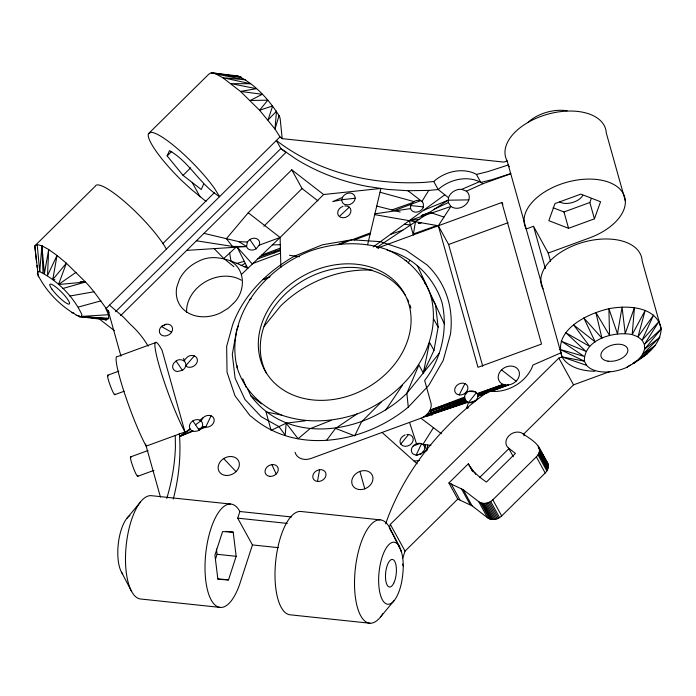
<?xml version="1.0" encoding="UTF-8"?>
<svg xmlns="http://www.w3.org/2000/svg" width="696" height="696" viewBox="0 0 696 696"><rect width="100%" height="100%" fill="white"/><g stroke="black" fill="none" stroke-linecap="round" stroke-linejoin="round"><path stroke-width="1.04" d="M399.6 546.769C404.524 557.8 403.663 570.398 401.67 582.03A31.172 11.945 -84 0 1 383.957 602.092A31.172 11.945 -84 0 1 381.452 559.401A31.172 11.945 -84 0 1 399.6 546.769L389.386 527.307L390.334 524.358L558.836 358.092L562.063 356.909L584.353 361.154L586.615 365.356A31.172 18 -15.7 0 0 626.792 367.349C641.46 358.701 660.156 347.939 661.2 328.93L642.13 260.878A51.948 30.006 -15.7 0 0 583.231 242.251A51.948 30.006 -15.7 0 0 542.993 288.849M465.563 394.571C469.382 386.35 483.146 393.353 475.768 400.278C468.669 407.125 460.796 398.416 466.833 391.387M427.248 450.155L427.657 444.988M36.531 262.244L34.8 245.897L37.184 244.566L41.917 245.792L39.724 271.657C57.559 280.627 73.472 296.505 81.884 314.644L81.432 316.419L79.492 316.68C61.709 307.493 45.962 291.789 37.332 273.693L37.784 271.918L34.8 245.897L95.239 186.241A51.948 10.092 45.4 0 1 126.863 203.615A51.948 10.092 45.4 0 1 166.379 249.133L105.888 308.685L108.532 314.723L108.654 318.542L106.279 319.856L79.492 316.68L108.654 318.542L106.549 318.202M508.593 448.128L515.432 453.427L486.408 482.058C479.3 477.169 472.401 471.557 468.338 463.78L448.903 482.963L463.232 489.706L478.726 501.668C483.033 504.817 489.218 503.365 492.812 499.806L536.346 456.863C546.49 446.902 529.56 438.845 523.105 433.817A10.388 8.404 -28.8 0 0 509.02 435.679A10.388 8.404 -28.8 0 0 508.593 448.128L513.291 456.672M448.903 482.963L457.768 499.102L472.105 505.844L487.6 517.807C491.898 520.956 498.092 519.503 501.685 515.945L545.212 473.002C547.769 470.522 549.266 466.52 547.7 463.118L538.286 446.023M237.153 367.81C224.66 316.132 264.915 267.925 311.251 250.638C335.594 242.443 362.042 240.955 386.524 249.446C407.473 258.155 424.264 274.964 431.111 296.8C443.604 348.478 403.349 396.685 357.022 413.972C332.671 422.168 306.223 423.647 281.741 415.155C260.791 406.455 244 389.638 237.153 367.81L237.414 365.765M367.627 244.644L380.912 188.442L323.64 194.532L280.114 237.484L280.88 267.351M378.685 248.22L377.667 247.976L413.267 234.935L415.46 221.763L448.05 200.204L468.852 199.874M202.388 426.213C203.536 423.125 201.127 419.871 197.934 419.627A6.925 5.603 -28.8 0 0 189.382 426.404C189.66 433.695 200.979 432.294 202.388 426.213L205.668 427.196A6.925 5.603 -28.8 0 0 214.046 418.931A6.925 5.603 -28.8 0 0 203.023 417.765L199.935 420.245M54.888 279.714L52.774 279.548L57.02 255.449L48.685 249.507L41.917 245.792L43.022 272.823M201.135 421.063L203.023 417.765M317.489 481.475A6.925 5.603 -28.8 0 1 314.844 472.045A6.925 5.603 -28.8 0 1 325.858 473.202A6.925 5.603 -28.8 0 1 317.489 481.475L319.595 469.704M394.406 210.549L420.584 200.726C415.79 198.882 409.518 203.293 410.614 208.591A6.925 5.603 -28.8 0 0 416.878 212.097A6.925 5.603 -28.8 0 0 423.446 206.903L423.246 203.206L421.915 201.457L407.917 190.73L387.454 189.408L367.514 186.458A253.649 205.207 -28.8 0 1 295.948 159.01L280.871 148.561L276.364 140.462A253.649 205.207 -28.8 0 0 424.342 182.395L433.765 181.517L436.314 179.359A35.339 28.588 -28.8 0 1 475.081 173.661L476.438 174.435L480.832 182.422L483.024 183.692L510.725 173.739M461.726 189.364L466.407 191.165A11.084 8.97 -28.8 0 1 465.955 204.45A11.084 8.97 -28.8 0 1 450.93 206.434L448.328 202.588L448.494 197.725A11.084 8.97 -28.8 0 1 461.726 189.364L479.492 181.691L480.832 182.422L491.924 179.69L510.716 173.652M247.793 389.247L250.804 395.754C288.823 446.675 366.035 433.486 406.856 393.292L418.888 364.948L423.307 372.969L433.982 350.41L438.149 327.163L435.522 304.822L431.111 296.8M423.307 372.969L429.562 342.389L433.982 350.41M206.059 201.457L190.817 188.955L181.056 179.951A51.948 10.092 45.4 0 1 148.457 133.702L208.896 74.089L211.279 72.758L237.919 75.951C255.241 84.207 268.847 99.624 279.053 115.614L275.007 129.073L279.983 136.894L282.263 138.661L503.913 162.09L507.14 160.906A51.948 30.006 -15.7 0 1 547.378 114.309A51.948 30.006 -15.7 0 1 606.277 132.927L625.347 200.987M215.482 559.21L217.074 554.294L216.421 549.04M239.876 511.508A51.948 19.914 -84 0 0 210.827 528.986A51.948 19.914 -84 0 0 211.201 599.987A51.948 19.914 -84 0 0 240.25 582.508L252.43 544.924L237.719 518.163L239.876 511.508L291.554 516.971M233.186 532.153L222.572 531.587L214.925 555.182L217.891 579.342L228.514 579.907L236.161 556.304L233.186 532.153L225.765 531.37M402.767 558.157L405.046 551.119L457.768 499.102M594.428 218.831L600.561 201.744L580.838 194.114L554.973 203.58L548.84 220.675L568.562 228.305L594.428 218.831L589.851 202.501L591.295 198.473M109.159 312.313C101.381 302.412 94.508 291.206 85.486 282.019L58.499 284.525L66.364 263.219L57.02 255.449L47.519 275.572L48.685 249.507L44.396 273.65L41.917 245.792M203.597 184.196L201.266 189.512L183.039 175.357L167.153 155.921L169.485 150.606C189.799 162.238 199.752 184.501 219.579 196.637L279.983 136.894M247.367 241.99L246.549 246.541A6.925 5.603 -28.8 0 0 256.163 248.82L259.373 244.844A6.925 5.603 -28.8 0 0 257.215 238.98A6.925 5.603 -28.8 0 0 249.864 239.52L247.367 241.99L238.954 241.669L203.963 233.36M238.528 325.824L236.753 329.573L232.307 354.368L235.1 378.206L244.94 399.46L261.165 416.686L278.957 426.639L285.23 435.13L286.16 423.168L305.466 420.784M211.071 415.773L205.668 427.196L200.57 429.04M421.532 443.691C418.192 442.465 414.277 444.152 412.354 447.05A6.96 5.629 -28.8 0 0 412.154 452.948L413.18 454.07L416.112 455.167L421.532 443.691L422.89 444.448L430.876 445.353M459.186 394.928A6.925 5.603 -28.8 0 0 467.79 386.845A6.925 5.603 -28.8 0 0 456.872 385.384A6.925 5.603 -28.8 0 0 459.186 394.928L464.945 383.592M408.326 262.94L409.631 260.452M421.915 201.457L428.762 190.417L438.175 189.547L440.725 187.389A35.339 28.588 -28.8 0 1 479.492 181.691M433.46 427.692L422.89 444.448A6.96 5.629 -28.8 0 1 424.421 449.912L421.193 453.905L416.112 455.167M385.758 410.014L402.445 385.28M274.259 252.892L275.72 250.917M326.572 440.324L335.559 428.388L357.022 413.972M476.551 392.509L468.512 402.479L466.546 408.465L468.46 407.795M185.675 365.879L194.288 355.882L192.705 355.508A6.586 5.324 -28.8 0 0 187.659 356.796L185.145 359.232L184.353 361.172L183.579 358.388M264.089 326.415L280.531 306.083A103.895 84.051 -28.8 0 1 372.299 270.161M439.394 353.081L406.856 393.292L408.282 407.116C365.609 442.682 296.661 455.793 251.804 416.93L250.038 415.695L235.004 395.833L227.026 372.195L226.652 346.382L232.647 324.719C243.365 295.095 267.125 271.875 294.103 256.293L322.413 244.792L351.828 239.798L380.338 241.651L405.994 250.229L427.066 264.95A117.494 95.056 -28.8 0 1 450.442 334.263L443.195 360.485L442.064 362.442L428.814 385.332L408.282 407.116M400.748 444.057L408.587 434.504A6.925 5.603 -28.8 0 1 411.919 443.082A6.925 5.603 -28.8 0 1 401.044 444.448A6.925 5.603 -28.8 0 1 405.15 434.93M594.802 371.255A51.948 30.006 -15.7 0 1 562.063 356.909C552.668 329.869 587.842 313.487 608.896 308.72C627.226 305.152 656.789 306.092 661.2 328.93L644.609 349.157L642.773 354.177L638.998 359.101L633.551 363.599L636.562 361.041M52.774 279.548L66.364 263.219L85.486 282.019L62.657 288.553M126.768 518.485L140.444 502.051M380.616 616.839L394.232 600.483M323.64 194.532L291.763 169.815L248.237 212.767L226.409 238.685L232.455 246.401L246.549 246.541L238.954 241.669M295.069 452.296A13.85 11.206 -28.8 0 0 311.051 458.455L420.967 418.209C425.813 416.417 430.024 412.31 431.024 407.116A13.85 11.206 -28.8 0 0 430.841 402.592L424.647 380.477C441.525 358.666 448.215 329.425 441.995 302.455C433.878 277.269 412.963 256.354 387.037 250.195M381.338 402.001L361.441 421.985L354.682 435.853L335.559 428.388M120.599 315.619L286.169 152.233M167.153 155.921L171.738 151.397M183.039 175.357L190.678 167.823M162.777 243.626L214.438 192.653M166.379 249.133L219.579 196.637L214.629 188.625A51.948 10.092 45.4 0 0 150.893 132.318L148.457 133.702M115.527 311.721L280.871 148.561L285.908 152.494M263.88 226.217L302.055 188.546L291.763 169.815M342.98 206.321A6.925 5.603 -28.8 0 0 339.344 216.499L349.279 207.164M479.518 477.639L508.802 448.737M523.444 434.287L573.539 384.853L610.053 371.481M241.338 274.563L280.114 237.484L248.237 212.767M233.169 303.578L228.305 308.197L220.58 312.887A34.635 28.014 -28.8 0 1 176.819 286.987L179.498 279.305A34.635 28.014 -28.8 0 1 198.386 261.339C214.899 252.57 232.586 261.139 247.802 268.378L237.197 247.141L196.42 240.799M233.404 303.352C245.296 292.32 246.262 270.118 231.046 261.478L229.663 253.066M214.15 248.611L223.773 258.477L236.275 246.993M661.2 328.93L644.392 344.381L644.609 349.157L659.904 337.16L642.773 354.177L655.24 345.52L638.998 359.101L647.541 353.455L638.162 359.823M176.088 360.998L173.582 363.46A6.925 5.603 -28.8 0 0 177.323 371.542L182.387 370.289A6.925 5.603 -28.8 0 0 185.597 366.314C187.529 360.789 179.951 357.779 176.088 360.998L182.387 370.289M373.23 246.923L444.814 194.802M189.999 428.849L179.577 436.566L193.079 431.172M195.515 424.777L201.214 420.628M376.449 247.689L415.46 221.763M58.499 284.525L76.073 272.284M190.286 429.345L179.577 436.566L192.166 430.85M626.792 367.349L630.298 365.035M632.925 363.303L636.44 360.989M249.377 299.663L251.186 298.593M241.094 265.62L245.288 263.358M165.874 324.258L161.402 326.528A6.925 5.603 -28.8 0 0 162.464 335.585A6.925 5.603 -28.8 0 0 172.312 330.739A6.925 5.603 -28.8 0 0 166.153 324.197L161.402 326.528L171.607 332.244M434.965 208.852L448.328 202.588M466.407 191.165L483.024 183.692M342.562 197.325L332.749 201.596L341.823 199.726L355.134 198.23C355.334 195.567 353.098 193.34 350.532 193.079A6.943 5.62 -28.8 0 0 342.893 196.672L341.823 199.726A6.943 5.62 -28.8 0 0 344.851 204.467L348.13 204.885A6.943 5.62 -28.8 0 0 355.134 198.23M423.403 210.392L448.05 200.204M560.924 352.829L532.901 365.052L532.075 367.384A35.905 29.049 -28.8 0 1 493.542 391.474L488.966 391.065L483.894 394.545A255.423 206.642 -28.8 0 0 385.636 523.853M263.34 279.34L270.013 276.669M198.404 429.049L204.085 426.822M331.139 420.375L309.885 428.797L298.071 438.724L286.16 423.168L271.101 430.406L266.011 411.901L281.741 415.155M262.966 279.74L269.735 277.104M420.601 222.659L418.374 223.52L421.289 222.781M337.569 244.574L348.687 240.338M464.684 397.016L430.024 410.196L464.615 397.999M338.708 244.757L351.828 239.798M243.983 266.803L246.541 265.846M252.961 263.445L280.514 253.144M352.028 239.815L370.394 232.925M261.713 255.075L280.384 248.098M428.049 416.26L427.022 414.39L465.215 400.122M477.804 395.424L505.748 384.984L508.489 384.94A11.084 8.97 -28.8 0 0 518.903 371.012A11.084 8.97 -28.8 0 0 502.225 369.254A11.084 8.97 -28.8 0 0 503.217 384.383L505.748 384.984L477.726 394.754M464.684 398.59L429.215 411.675L464.815 399.26M477.447 393.884L503.217 384.383L477.282 393.527M425.682 415.573L465.676 400.774M477.778 396.302L487.687 392.64M490.654 391.535L508.489 384.94L477.874 395.937M416.982 455.149L421.924 453.322M259.216 245.175L280.114 237.484M354.194 239.955L370.115 234.108M413.267 234.935L501.868 202.493L502.895 204.363M466.111 401.235L424.203 416.617L467.451 402.123M156.252 342.371L117.459 356.57A51.948 5.664 69.9 0 0 123.479 390.038A51.948 5.664 69.9 0 0 146.169 446.145L184.962 431.938L162.072 350.279A51.948 5.664 69.9 0 0 158.81 364.356A51.948 5.664 69.9 0 0 184.962 431.938M374.718 214.638L438.323 225.756L448.615 244.487L508.132 222.703M107.593 375.275L118.816 371.159M553.137 207.773L563.986 211.967L589.851 202.501M533.51 226.287L526.211 228.958A51.948 30.006 -15.7 0 1 559.993 184.449A51.948 30.006 -15.7 0 1 623.19 193.453A51.948 30.006 -15.7 0 1 589.408 237.962L548.222 253.048L533.51 226.287L545.377 268.621M114.892 394.641L124.079 391.274M130.674 456.872L148.031 450.521M137.582 476.368L153.912 470.392M427.022 414.39L465.363 400.444M471.322 402.54L474.019 401.557M257.772 258.851L280.453 250.656M413.233 445.962L420.34 443.404M280.418 249.533L260.069 256.65M413.433 233.926L437.045 225.539M391.918 209.914L412.519 202.649M469.313 402.68L475.629 400.739M390.378 234.439L402.888 230.089M413.293 234.743L409.274 220.684L450.93 206.434L438.323 225.756L477.987 367.323L541.54 344.05L501.868 202.493M422.629 417.504L467.721 402.279M423.229 452.008L425.865 451.165M427.805 213.594L421.08 215.682L429.745 212.315L443.996 217.065M433.825 209.392L434.435 209.209M236.205 263.601L244.279 261.322M78.387 307.04L100.92 300.872M423.412 451.782L425.917 451.104M476.438 174.435L487.531 171.703L508.289 164.987L509.263 166.77M69.8 296.044L93.96 291.772M236.04 76.282L237.919 75.951L234.691 75.751M374.918 213.82L410.614 208.591M409.274 220.684L418.922 219.362M37.784 271.918L39.724 271.657L37.184 244.566M422.837 452.496L424.612 452.33M414.059 461.065L419.462 460.543M186.711 250.377L246.549 246.541M108.532 314.723L81.432 316.419L108.654 318.542M272.353 244.896L280.297 244.731M407.917 190.73L428.762 190.417M406.873 434.513L408.587 434.504M469.4 391.448L475.777 391.822M228.245 75.333L231.472 75.542M80.205 281.619L85.486 282.019M79.492 316.68L88.931 317.533M91.028 317.715L94.177 318.002M98.371 318.376L100.468 318.568M410.718 205.555L423.446 206.903M230.602 504.052L151.076 495.648A51.948 19.914 -84 0 0 126.106 546.29A51.948 19.914 -84 0 0 140.957 599.038L220.484 607.443M380.103 519.851L300.585 511.447A51.948 19.914 -84 0 0 275.616 562.09A51.948 19.914 -84 0 0 290.458 614.838L369.985 623.242M237.719 518.163L287.239 523.401M252.43 544.924L278.269 547.656M217.074 554.294L236.161 556.304M217.909 578.785L228.514 579.907M76.195 315.41L79.361 315.819M404.367 224.251L410.492 225.052M289.501 255.267L299.463 256.807M71.766 312.687L73.872 313.026M405.072 260.391L406.681 260.722M103.417 319.133L106.279 319.856L103.138 318.977M376.745 206.077L400.165 212.002M380.016 192.235L413.937 201.579M586.615 365.356L562.063 356.909L507.14 160.906M339.639 216.674L340.657 217.291A6.925 5.603 -28.8 0 0 350.619 212.68A6.925 5.603 -28.8 0 0 344.711 205.938M250.804 395.754L261.592 403.889M420.967 418.209L441.386 433.712M302.055 188.546L317.994 200.9M501.52 369.898L516.093 381.199M98.284 318.168L114.379 330.652M448.494 197.725L438.175 189.547L433.765 181.517M223.773 258.477L233.908 266.681M109.489 305.144L123.34 316.985L130.309 324.336A136.198 110.186 -28.8 0 1 148.144 346.164M382.078 432.451L417.113 463.797M424.83 283.333L426.3 284.899L421.889 276.869M546.143 461.083L547.7 463.118M223.703 458.56L236.022 471.644M237.197 247.141L252.361 264.019M249.864 239.52L256.163 248.82M192.87 420.88L199.169 430.171M558.836 358.092L573.539 384.853M539.209 448.015L548.083 464.154M548.3 465.25L538.33 447.258M542.506 454.853L543.55 456.75M539.47 450.251L548.344 466.39M539.348 451.408L548.222 467.555M539.052 452.574L547.926 468.712M538.6 453.722L547.474 469.861M537.991 454.827L546.856 470.975M536.346 456.863L545.212 473.002M523.105 433.817L524.149 435.713M433.73 319.142L438.149 327.163M492.812 499.806L501.685 515.945M490.706 501.477L499.571 517.615M474.576 472.436L475.62 474.341M471.836 469.139L473.402 471.984M470.592 467.399L472.68 471.201M468.338 463.78L472.549 471.314M489.514 502.147L498.388 518.285M488.27 502.677L497.144 518.816M486.983 503.069L495.857 519.207M485.686 503.321L494.552 519.46M484.39 503.417L493.255 519.555M483.12 503.356L491.985 519.494M481.893 503.147L490.767 519.294M430.546 411.136L432.599 414.877M480.745 502.799L489.61 518.938M430.241 413.546L431.276 415.425M478.726 501.668L487.6 517.807M463.232 489.706L472.105 505.844M461.326 488.548L470.2 504.687M451.086 483.729L459.952 499.867M390.334 524.358L405.046 551.119M400.531 549.971L401.575 551.867L389.386 527.307A51.948 19.914 -84 0 0 362.416 539.043A51.948 19.914 -84 0 0 357.292 606.99A51.948 19.914 -84 0 0 382.87 613.637M192.166 182.439L200.091 196.829M121.513 572.208L131.683 591.583M417.269 265.402L444.553 324.319M271.849 464.606L276.208 474.011M402.427 564.038L403.271 565.97M242.774 378.807L246.384 387.733M389.386 527.307L390.856 531.057M409.544 422.394L416.495 443.77M563.986 211.967L568.562 228.305M548.222 253.048L550.536 261.305M448.615 244.487L482.746 366.27M425.012 444.683L426.648 450.512M359.902 471.401L364.782 488.818M108.141 310.468L120.956 356.169M145.594 444.083L160.437 497.04M36.931 265.376L37.201 267.464M37.862 272.693L38.393 276.869M282.202 138.73L280.183 118.842A31.172 6.055 45.4 0 0 279.053 115.614M175.261 435.496L175.418 447.084A251.117 203.154 -28.8 0 1 166.788 498.388M582.769 195.463A13.85 8.004 -15.7 0 1 575.705 201.327L572.33 202.562A13.85 8.004 -15.7 0 1 559.68 201.979M528.133 122.279A31.172 18 -15.7 0 1 567.127 110.812M122.731 574.078A31.172 11.945 -84 0 1 118.39 543.002A31.172 11.945 -84 0 1 129.952 515.536M179.333 433.33A251.117 203.154 -28.8 0 1 173.261 499.084M194.288 355.882A6.925 5.603 -28.8 0 1 195.941 364.286A6.925 5.603 -28.8 0 1 185.963 366.183M186.606 312.469A34.635 28.014 -28.8 0 1 205.172 281.923A34.635 28.014 -28.8 0 1 241.338 280.21M108.454 375.944A10.388 1.131 69.9 0 0 108.767 381.199L109.576 383.661A10.388 1.131 69.9 0 0 114.031 393.971L114.579 394.632A10.388 1.131 69.9 0 0 114.962 393.988M137.825 475.342A10.388 1.131 69.9 0 1 133.188 467.347A10.388 1.131 69.9 0 1 131.153 457.35M407.395 299.08A79.657 64.441 -28.8 0 1 408.735 301.96M409.892 304.926A79.657 64.441 -28.8 0 1 410.875 307.971M266.394 373.178A79.657 64.441 -28.8 0 1 304.97 279.548A79.657 64.441 -28.8 0 1 405.376 295.409M276.486 111.221L275.007 129.073L259.573 110.22L240.459 91.42L222.781 77.708L216.012 73.993L211.279 72.758L241.155 77.16L216.012 73.993L245.54 79.823L222.781 77.708L250.769 83.755L231.115 83.651L256.485 88.688L240.459 91.42L262.296 94.291L250.168 100.485L267.812 100.181L259.573 110.22L272.649 105.957L268.056 119.973L276.486 111.221M634.439 307.684L632.194 334.576L637.962 336.829L642.121 340.179L644.392 344.381L659.042 321.404L642.121 340.179L653.587 315.079L637.962 336.829L645.192 310.407L632.194 334.576C614.524 330.983 583.857 339.109 584.353 361.154L559.915 349.383L584.127 356.378L561.211 341.153L585.962 351.358L565.865 332.792L589.738 346.434L573.574 324.858L595.193 341.936L583.796 317.907L601.953 338.186L595.846 312.4L609.557 335.42L608.896 308.72L617.491 333.845L622.059 307.11L625.208 333.549L634.439 307.684M393.753 583.17A13.85 5.307 -84 0 0 393.631 559.984A13.85 5.307 -84 0 0 385.471 576.523A13.85 5.307 -84 0 0 393.753 583.17M51.904 289.11A13.85 2.697 45.4 0 0 68.887 304.135A13.85 2.697 45.4 0 0 58.255 289.023A13.85 2.697 45.4 0 0 51.904 289.11M608 361.163A13.85 8.004 -15.7 0 0 627.87 350.045A13.85 8.004 -15.7 0 0 607.234 347.104A13.85 8.004 -15.7 0 0 608 361.163M225.678 475.429A11.084 8.97 -28.8 0 0 239.085 462.205A11.084 8.97 -28.8 0 0 221.45 460.343A11.084 8.97 -28.8 0 0 225.678 475.429M359.284 489.549A11.084 8.97 -28.8 0 0 372.682 476.325A11.084 8.97 -28.8 0 0 355.056 474.463A11.084 8.97 -28.8 0 0 359.284 489.549M269.743 476.377A6.925 5.603 -28.8 0 0 278.122 468.112A6.925 5.603 -28.8 0 0 267.099 466.946A6.925 5.603 -28.8 0 0 269.743 476.377M308.537 399.365A79.657 64.441 -28.8 0 0 409.935 308.528A79.657 64.441 -28.8 0 0 285.621 288.379A79.657 64.441 -28.8 0 0 308.537 399.365"/></g></svg>
